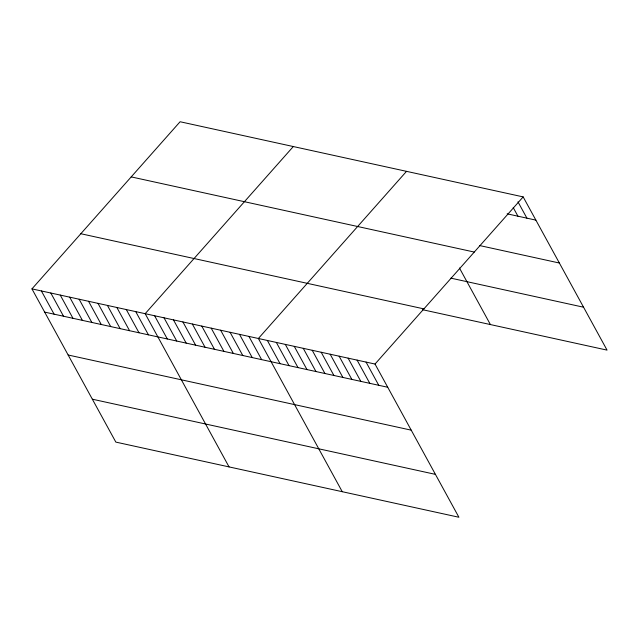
<?xml version="1.0" encoding="UTF-8"?>
<svg xmlns="http://www.w3.org/2000/svg" width="639" height="639" viewBox="0 0 639 639"><rect width="100%" height="100%" fill="white"/><g stroke="black" fill="none" stroke-linecap="round" stroke-linejoin="round"><path stroke-width="0.96" d="M31.95 288.884L375.021 364.046L458.906 517.255L115.835 442.1L31.95 288.884L180.094 121.745L523.165 196.9L607.05 350.116L422.475 309.683M293.309 146.547L145.165 313.685L229.05 466.901M406.524 171.348L258.38 338.486L342.256 491.703M375.021 364.046L523.165 196.9M507.166 213.833L535.881 220.12M479.514 245.528L559.365 263.02M131.211 176.899L474.282 252.062M450.878 278.149L583.567 307.215M80.841 233.73L423.913 308.885M44.666 312.104L387.737 387.266M68.149 355.004L411.22 430.159M92.343 399.199L435.423 474.362M517.965 201.82L526.911 218.155M513.229 207.595L517.933 216.19M459.441 268.005L490.409 324.564M366.051 362.081L378.767 385.301M357.081 360.108L369.789 383.328M348.103 358.144L360.819 381.363M339.133 356.179L351.849 379.398M330.163 354.214L342.871 377.433M321.185 352.249L333.901 375.468M312.215 350.284L324.924 373.503M303.245 348.319L315.954 371.539M294.267 346.354L306.984 369.574M285.298 344.389L298.006 367.609M276.328 342.424L289.036 365.644M267.35 340.451L280.066 363.671M248.946 336.426L261.655 359.645M239.513 334.357L252.221 357.576M230.072 332.288L242.788 355.508M220.639 330.219L233.355 353.439M211.205 328.158L223.922 351.378M201.772 326.09L214.48 349.309M192.339 324.021L205.047 347.241M182.906 321.952L195.614 345.172M173.465 319.891L186.181 343.111M164.031 317.823L176.747 341.042M154.598 315.754L167.314 338.974M135.732 311.616L148.44 334.836M126.298 309.556L139.006 332.775M116.857 307.487L129.573 330.706M107.424 305.418L120.14 328.638M97.991 303.349L110.707 326.569M88.557 301.288L101.274 324.508M79.124 299.22L91.832 322.439M69.691 297.151L82.399 320.371M60.25 295.082L72.966 318.302M50.816 293.021L63.533 316.241M41.383 290.953L54.099 314.172"/></g></svg>
